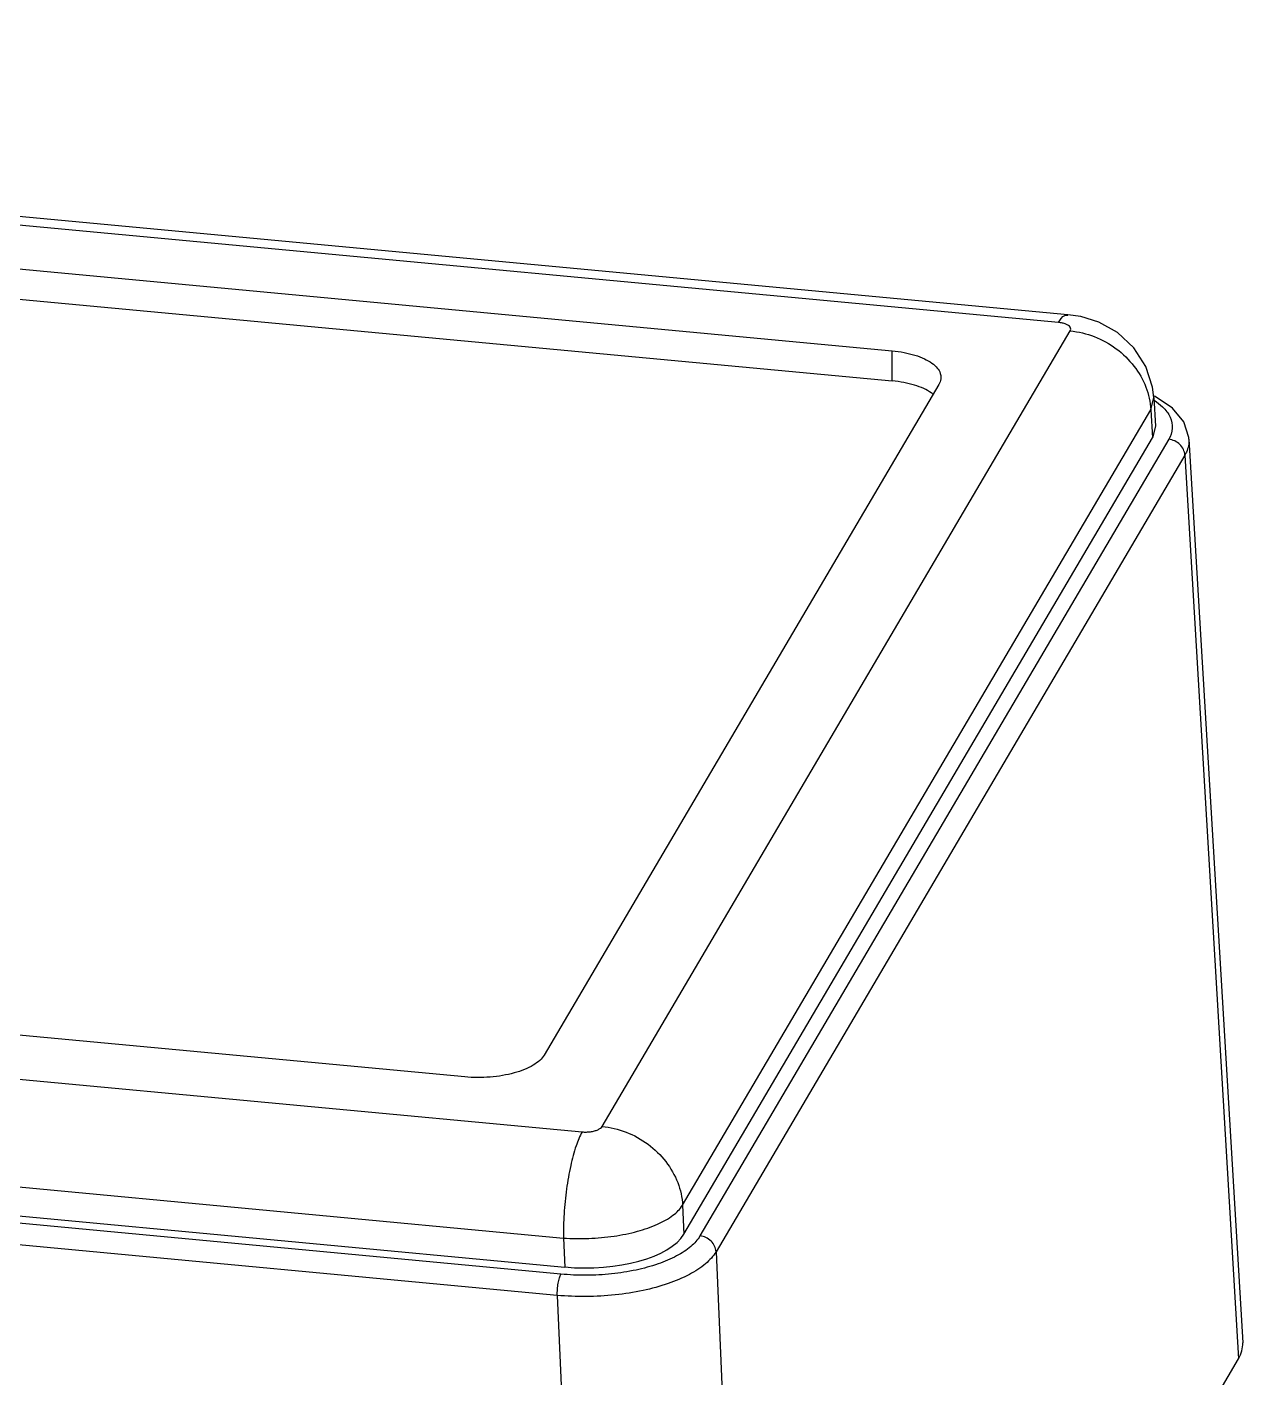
# Model space of a CAD drawing. Header units: millimetres. Extents: x 1396 to 1781, y -411 to -144.
# Drawn here: x 1534.95 to 1572.26, y -343.04 to -301.59 of the extents above; entities that cross this region are included whole.
import ezdxf

# ---------------------------------------------------------------- set-up
doc = ezdxf.new("R2010")
doc.units = ezdxf.units.MM
doc.layers.add('06___PRT_ALL_SURFS', color=7, linetype='Continuous')

# ---------------------------------------------------------------- blocks, each defined once
blk = doc.blocks.new('u21')
at = {"color": 7, "linetype": 'Continuous'}
for p, q in [((-99.356, 97.748), (-13.9, 89.737)), ((-99.348, 96.826), (-13.892, 88.815)), ((-13.892, 88.815), (-13.9, 89.737)), ((-12.466, 88.704), (-24.571, 68.128)), ((-5.825, 88.336), (-5.876, 88.356)), ((-5.964, 87.931), (-5.912, 87.063)), ((-20.287, 62.631), (-5.912, 87.063)), ((-5.817, 87.425), (-5.912, 87.063)), ((-5.412, 87.022), (-19.793, 62.579)), ((-4.792, 87.025), (-3.143, 59.297)), ((-4.918, 86.538), (-19.299, 62.095)), ((-4.918, 86.538), (-3.27, 58.812)), ((-27.008, 67.458), (-112.465, 75.469)), ((-24.057, 61.406), (-118.299, 70.24)), ((-118.158, 70.457), (-23.941, 61.625)), ((-24.172, 60.754), (-118.414, 69.589)), ((-20.326, 63.521), (-20.287, 62.631)), ((-23.98, 62.515), (-23.941, 61.625)), ((-19.299, 62.095), (-18.059, 33.675)), ((-24.172, 60.754), (-22.932, 32.335)), ((-18.059, 33.675), (-3.27, 58.812))]:
    blk.add_line(p, q, dxfattribs=at)
blk.add_lwpolyline([(-4.792, 87.023), (-4.796, 87.076), (-4.95, 87.554), (-5.298, 87.978), (-5.825, 88.336)], dxfattribs=at)
for centre, major_axis, ratio, start_param, end_param in [((-23.191, 62.904), (3, 0.069), 0.435226, -1.833629, -0.263517), ((-7.143, 59.174), (4.001, 0.095), 0.434926, -0.263701, 0.015333)]:
    blk.add_ellipse(centre, major_axis=major_axis, ratio=ratio, start_param=start_param, end_param=end_param, dxfattribs=at)
for points, start_tangent, end_tangent in [([(-13.9, 89.737), (-13.532, 89.686), (-13.197, 89.603), (-12.909, 89.493), (-12.678, 89.36), (-12.513, 89.208), (-12.421, 89.044), (-12.402, 88.91)], (0.995635, -0.093332), (-0.030581, -0.999532)), ([(-12.702, 88.447), (-12.927, 88.577), (-13.208, 88.684), (-13.534, 88.764), (-13.892, 88.815)], (-0.811546, 0.584288), (-0.995635, 0.093332)), ([(-12.402, 88.91), (-12.405, 88.874), (-12.466, 88.704)], (-0.030581, -0.999532), (-0.507097, -0.861889)), ([(-12.643, 88.401), (-12.702, 88.447)], (-0.76575, 0.643139), (-0.811546, 0.584288)), ([(-5.856, 88.219), (-5.604, 88.02), (-5.366, 87.699), (-5.302, 87.36), (-5.412, 87.022)], (0.835985, -0.548752), (-0.506772, -0.86208)), ([(-4.918, 86.538), (-4.962, 86.711), (-5.071, 86.862), (-5.229, 86.972), (-5.412, 87.022)], (-0.051375, 0.998679), (-0.995635, 0.093332)), ([(-4.792, 87.023), (-4.792, 86.929), (-4.918, 86.538)], (0.062947, -0.998017), (-0.50411, -0.86364)), ([(-24.571, 68.128), (-24.706, 67.966), (-24.91, 67.816), (-25.176, 67.686), (-25.493, 67.579), (-25.848, 67.501), (-26.229, 67.453), (-26.621, 67.439), (-27.008, 67.458)], (-0.507097, -0.861889), (-0.995635, 0.093332)), ([(-19.793, 62.579), (-20.072, 62.256), (-20.508, 61.964), (-21.078, 61.719), (-21.754, 61.533), (-22.502, 61.415), (-23.284, 61.372), (-24.057, 61.406)], (-0.507387, -0.861718), (-0.995644, 0.093235)), ([(-19.299, 62.095), (-19.344, 62.267), (-19.453, 62.419), (-19.61, 62.528), (-19.793, 62.579)], (-0.051375, 0.998679), (-0.995635, 0.093332)), ([(-19.299, 62.095), (-19.62, 61.727), (-20.118, 61.396), (-20.769, 61.117), (-21.54, 60.905), (-22.393, 60.77), (-23.285, 60.719), (-24.172, 60.754)], (-0.510091, -0.86012), (-0.995919, 0.090247)), ([(-24.172, 60.754), (-24.165, 60.941), (-24.141, 61.129), (-24.103, 61.292), (-24.057, 61.406)], (-0.015932, 0.999873), (0.507097, 0.861889))]:
    blk.add_spline(points, degree=3, dxfattribs=dict(at, start_tangent=start_tangent, end_tangent=end_tangent))
at = {"layer": '06___PRT_ALL_SURFS', "color": 7, "linetype": 'Continuous'}
for p, q in [((-8.506, 90.846), (-102.674, 99.673)), ((-8.792, 90.607), (-102.96, 99.435)), ((-22.796, 65.939), (-8.434, 90.349)), ((-5.964, 87.931), (-5.87, 88.306)), ((-5.87, 88.307), (-5.817, 87.426)), ((-20.326, 63.521), (-5.964, 87.931)), ((-117.572, 74.599), (-23.405, 65.771)), ((-118.147, 71.343), (-23.98, 62.515))]:
    blk.add_line(p, q, dxfattribs=at)
blk.add_lwpolyline([(-5.87, 88.306), (-5.907, 88.618), (-6.11, 89.254), (-6.478, 89.831), (-6.987, 90.301), (-7.556, 90.615), (-8.111, 90.786), (-8.506, 90.846)], dxfattribs=at)
for points, start_tangent, end_tangent in [([(-8.792, 90.607), (-8.599, 90.824), (-8.508, 90.835)], (0.507097, 0.861889), (0.995454, -0.095246)), ([(-8.434, 90.349), (-8.418, 90.405), (-8.436, 90.461), (-8.487, 90.513), (-8.567, 90.556), (-8.672, 90.588), (-8.792, 90.607)], (0.506792, 0.862069), (-0.995625, 0.093443)), ([(-8.434, 90.349), (-7.696, 90.173), (-7.023, 89.801), (-6.478, 89.268), (-6.114, 88.624), (-5.964, 87.931)], (0.995635, -0.093332), (0.051375, -0.998679)), ([(-23.405, 65.771), (-23.276, 65.767), (-23.146, 65.777), (-23.026, 65.802), (-22.923, 65.839), (-22.844, 65.886), (-22.796, 65.939)], (0.995644, -0.093241), (0.50747, 0.86167)), ([(-22.796, 65.939), (-22.058, 65.763), (-21.384, 65.392), (-20.84, 64.858), (-20.475, 64.214), (-20.326, 63.521)], (0.995635, -0.093332), (0.051375, -0.998679)), ([(-23.405, 65.771), (-23.593, 65.341), (-23.758, 64.738), (-23.885, 64.02), (-23.961, 63.255), (-23.98, 62.515)], (-0.507097, -0.861889), (0.015932, -0.999873)), ([(-23.98, 62.515), (-23.203, 62.502), (-22.429, 62.572), (-21.708, 62.722), (-21.091, 62.94), (-20.62, 63.213), (-20.326, 63.521)], (0.99733, -0.073027), (0.526625, 0.850097))]:
    blk.add_spline(points, degree=3, dxfattribs=dict(at, start_tangent=start_tangent, end_tangent=end_tangent))

msp = doc.modelspace()

# ---------------------------------------------------------------- block references
msp.add_blockref('u21', (1575.39, -401.26))

doc.saveas('drawing.dxf')
